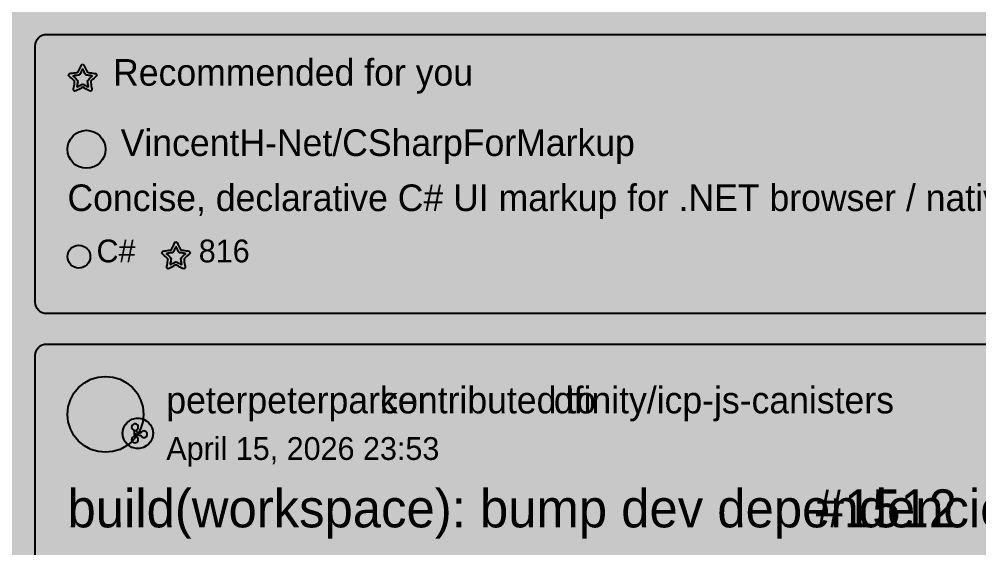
# Model space of a CAD drawing. Extents: x 0 to 2255, y 1 to 8699.
# Drawn here: x 336 to 840, y 6718 to 6996 of the extents above; entities that cross this region are included whole.
import ezdxf

# ---------------------------------------------------------------- set-up
doc = ezdxf.new("R2010")
doc.units = 0

msp = doc.modelspace()

# ---------------------------------------------------------------- hatches: boundary and pattern name
at = {"true_color": 0x0d1117}
for points in [[(0, 8699), (1280, 8699), (1280, 0.77), (0, 0.77)], [(0, 8635), (1280, 8635), (1280, 0.77), (0, 0.77)], [(350, 6988.13), (998.03, 6988.13), (998.03, 6988.13), (999.2, 6988.02), (1000.33, 6987.68), (1001.37, 6987.12), (1002.28, 6986.38), (1003.02, 6985.47), (1003.58, 6984.43), (1003.92, 6983.3), (1004.03, 6982.13), (1004.03, 6847.13), (1004.03, 6847.13), (1003.92, 6845.96), (1003.58, 6844.84), (1003.02, 6843.8), (1002.28, 6842.89), (1001.37, 6842.14), (1000.33, 6841.59), (999.2, 6841.25), (998.03, 6841.13), (350, 6841.13), (350, 6841.13), (348.83, 6841.25), (347.7, 6841.59), (346.67, 6842.14), (345.76, 6842.89), (345.01, 6843.8), (344.46, 6844.84), (344.12, 6845.96), (344, 6847.13), (344, 6982.13), (344, 6982.13), (344.12, 6983.3), (344.46, 6984.43), (345.01, 6985.47), (345.76, 6986.38), (346.67, 6987.12), (347.7, 6987.68), (348.83, 6988.02), (350, 6988.13)], [(350, 6825.13), (998.03, 6825.13), (998.03, 6825.13), (999.2, 6825.02), (1000.33, 6824.68), (1001.37, 6824.12), (1002.28, 6823.38), (1003.02, 6822.47), (1003.58, 6821.43), (1003.92, 6820.3), (1004.03, 6819.13), (1004.03, 6433.8), (1004.03, 6433.8), (1003.92, 6432.63), (1003.58, 6431.5), (1003.02, 6430.47), (1002.28, 6429.56), (1001.37, 6428.81), (1000.33, 6428.26), (999.2, 6427.92), (998.03, 6427.8), (350, 6427.8), (350, 6427.8), (348.83, 6427.92), (347.7, 6428.26), (346.67, 6428.81), (345.76, 6429.56), (345.01, 6430.47), (344.46, 6431.5), (344.12, 6432.63), (344, 6433.8), (344, 6819.13), (344, 6819.13), (344.12, 6820.3), (344.46, 6821.43), (345.01, 6822.47), (345.76, 6823.38), (346.67, 6824.12), (347.7, 6824.68), (348.83, 6825.02), (350, 6825.13)], [(398, 6786.13), (398, 6786.13), (398, 6786.13), (399.56, 6785.98), (401.06, 6785.52), (402.44, 6784.79), (403.66, 6783.79), (404.65, 6782.58), (405.39, 6781.19), (405.85, 6779.69), (406, 6778.13), (406, 6778.13), (406, 6778.13), (405.85, 6776.57), (405.39, 6775.07), (404.65, 6773.69), (403.66, 6772.48), (402.44, 6771.48), (401.06, 6770.74), (399.56, 6770.29), (398, 6770.13), (398, 6770.13), (398, 6770.13), (396.44, 6770.29), (394.94, 6770.74), (393.56, 6771.48), (392.34, 6772.48), (391.35, 6773.69), (390.61, 6775.07), (390.15, 6776.57), (390, 6778.13), (390, 6778.13), (390, 6778.13), (390.15, 6779.69), (390.61, 6781.19), (391.35, 6782.58), (392.34, 6783.79), (393.56, 6784.79), (394.94, 6785.52), (396.44, 6785.98), (398, 6786.13)]]:
    msp.add_hatch(color=256, dxfattribs=at).paths.add_polyline_path(points, flags=0)
at = {"true_color": 0x010409}
msp.add_hatch(color=256, dxfattribs=at).paths.add_polyline_path([(0, 8635), (1280, 8635), (1280, 0.77), (0, 0.77)], flags=0)
at = {"true_color": 0x9198a1}
h = msp.add_hatch(color=256, dxfattribs=at)
h.paths.add_polyline_path([(369, 6972.38), (369.65, 6972), (370.01, 6971.29), (370.36, 6970.57), (370.71, 6969.86), (371.06, 6969.15), (371.41, 6968.44), (372.03, 6968.08), (372.81, 6967.97), (373.6, 6967.85), (374.39, 6967.74), (375.17, 6967.62), (375.96, 6967.48), (376.4, 6966.87), (376.09, 6966.18), (375.53, 6965.62), (374.96, 6965.07), (374.39, 6964.51), (373.82, 6963.95), (373.25, 6963.4), (373.24, 6962.66), (373.38, 6961.88), (373.51, 6961.09), (373.65, 6960.31), (373.78, 6959.53), (373.83, 6958.74), (373.26, 6958.24), (372.52, 6958.44), (371.81, 6958.81), (371.11, 6959.18), (370.41, 6959.55), (369.7, 6959.92), (369, 6960.29), (368.29, 6959.92), (367.59, 6959.55), (366.89, 6959.18), (366.18, 6958.81), (365.48, 6958.44), (364.73, 6958.24), (364.17, 6958.75), (364.22, 6959.53), (364.36, 6960.32), (364.49, 6961.1), (364.62, 6961.88), (364.76, 6962.67), (364.75, 6963.4), (364.18, 6963.96), (363.61, 6964.51), (363.04, 6965.07), (362.47, 6965.62), (361.9, 6966.18), (361.6, 6966.87), (362.04, 6967.49), (362.83, 6967.63), (363.61, 6967.74), (364.4, 6967.85), (365.19, 6967.97), (365.97, 6968.08), (366.58, 6968.44), (366.94, 6969.15), (367.29, 6969.86), (367.64, 6970.57), (367.99, 6971.29), (368.35, 6972), (369, 6972.38)], flags=0)
h.paths.add_polyline_path([(369, 6969.94), (368.76, 6969.45), (368.52, 6968.96), (368.28, 6968.47), (368.03, 6967.98), (367.79, 6967.49), (367.54, 6967.01), (367.08, 6966.73), (366.54, 6966.65), (366, 6966.57), (365.47, 6966.49), (364.93, 6966.41), (364.39, 6966.34), (364.03, 6966.2), (364.42, 6965.82), (364.81, 6965.43), (365.2, 6965.05), (365.6, 6964.67), (365.99, 6964.29), (366.34, 6963.88), (366.4, 6963.35), (366.31, 6962.81), (366.21, 6962.28), (366.12, 6961.74), (366.03, 6961.2), (365.94, 6960.66), (366.08, 6960.44), (366.56, 6960.7), (367.04, 6960.95), (367.52, 6961.21), (368.01, 6961.46), (368.49, 6961.71), (369, 6961.88), (369.51, 6961.71), (369.99, 6961.46), (370.48, 6961.2), (370.96, 6960.95), (371.44, 6960.7), (371.93, 6960.44), (372.06, 6960.66), (371.97, 6961.2), (371.88, 6961.74), (371.79, 6962.28), (371.69, 6962.82), (371.6, 6963.35), (371.66, 6963.89), (372.01, 6964.29), (372.4, 6964.67), (372.8, 6965.05), (373.19, 6965.44), (373.58, 6965.82), (373.97, 6966.2), (373.61, 6966.34), (373.07, 6966.41), (372.53, 6966.49), (371.99, 6966.57), (371.45, 6966.65), (370.91, 6966.73), (370.46, 6967.01), (370.21, 6967.49), (369.97, 6967.98), (369.72, 6968.47), (369.48, 6968.96), (369.24, 6969.45), (369, 6969.94)], flags=0)
at = {"true_color": 0xffffff}
for points in [[(371, 6937.63), (371, 6937.63), (371, 6937.63), (372.95, 6937.44), (374.83, 6936.87), (376.56, 6935.95), (378.07, 6934.7), (379.31, 6933.19), (380.24, 6931.46), (380.81, 6929.58), (381, 6927.63), (381, 6927.63), (381, 6927.63), (380.81, 6925.68), (380.24, 6923.81), (379.31, 6922.08), (378.07, 6920.56), (376.56, 6919.32), (374.83, 6918.39), (372.95, 6917.83), (371, 6917.63), (371, 6917.63), (371, 6917.63), (369.05, 6917.83), (367.17, 6918.39), (365.44, 6919.32), (363.93, 6920.56), (362.69, 6922.08), (361.76, 6923.81), (361.19, 6925.68), (361, 6927.63), (361, 6927.63), (361, 6927.63), (361.19, 6929.58), (361.76, 6931.46), (362.69, 6933.19), (363.93, 6934.7), (365.44, 6935.95), (367.17, 6936.87), (369.05, 6937.44), (371, 6937.63)], [(381, 6808.13), (381, 6808.13), (381, 6808.13), (384.9, 6807.75), (388.65, 6806.61), (392.11, 6804.76), (395.14, 6802.28), (397.63, 6799.24), (399.48, 6795.79), (400.62, 6792.04), (401, 6788.13), (401, 6788.13), (401, 6788.13), (400.62, 6784.23), (399.48, 6780.48), (397.63, 6777.02), (395.14, 6773.99), (392.11, 6771.5), (388.65, 6769.66), (384.9, 6768.52), (381, 6768.13), (381, 6768.13), (381, 6768.13), (377.1, 6768.52), (373.35, 6769.66), (369.89, 6771.5), (366.86, 6773.99), (364.37, 6777.02), (362.52, 6780.48), (361.38, 6784.23), (361, 6788.13), (361, 6788.13), (361, 6788.13), (361.38, 6792.04), (362.52, 6795.79), (364.37, 6799.24), (366.86, 6802.28), (369.89, 6804.76), (373.35, 6806.61), (377.1, 6807.75), (381, 6808.13)]]:
    msp.add_hatch(color=256, dxfattribs=at).paths.add_polyline_path(points, flags=0)
at = {"true_color": 0x178600}
msp.add_hatch(color=256, dxfattribs=at).paths.add_polyline_path([(367, 6877.13), (367, 6877.13), (367, 6877.13), (368.17, 6877.02), (369.3, 6876.68), (370.33, 6876.12), (371.24, 6875.38), (371.99, 6874.47), (372.54, 6873.43), (372.88, 6872.3), (373, 6871.13), (373, 6871.13), (373, 6871.13), (372.88, 6869.96), (372.54, 6868.84), (371.99, 6867.8), (371.24, 6866.89), (370.33, 6866.14), (369.3, 6865.59), (368.17, 6865.25), (367, 6865.13), (367, 6865.13), (367, 6865.13), (365.83, 6865.25), (364.7, 6865.59), (363.67, 6866.14), (362.76, 6866.89), (362.01, 6867.8), (361.46, 6868.84), (361.12, 6869.96), (361, 6871.13), (361, 6871.13), (361, 6871.13), (361.12, 6872.3), (361.46, 6873.43), (362.01, 6874.47), (362.76, 6875.38), (363.67, 6876.12), (364.7, 6876.68), (365.83, 6877.02), (367, 6877.13)], flags=0)
at = {"true_color": 0x9198a1}
h = msp.add_hatch(color=256, dxfattribs=at)
h.paths.add_polyline_path([(418.08, 6878.88), (418.74, 6878.5), (419.09, 6877.79), (419.44, 6877.07), (419.79, 6876.36), (420.15, 6875.65), (420.5, 6874.94), (421.11, 6874.58), (421.9, 6874.47), (422.68, 6874.35), (423.47, 6874.24), (424.26, 6874.12), (425.04, 6873.98), (425.49, 6873.37), (425.18, 6872.68), (424.61, 6872.12), (424.04, 6871.57), (423.47, 6871.01), (422.9, 6870.45), (422.33, 6869.9), (422.33, 6869.16), (422.46, 6868.38), (422.59, 6867.59), (422.73, 6866.81), (422.86, 6866.03), (422.91, 6865.24), (422.35, 6864.74), (421.6, 6864.94), (420.9, 6865.31), (420.19, 6865.68), (419.49, 6866.05), (418.78, 6866.42), (418.08, 6866.79), (417.38, 6866.42), (416.67, 6866.05), (415.97, 6865.68), (415.27, 6865.31), (414.56, 6864.94), (413.81, 6864.74), (413.25, 6865.25), (413.3, 6866.03), (413.44, 6866.82), (413.57, 6867.6), (413.71, 6868.38), (413.84, 6869.17), (413.83, 6869.9), (413.26, 6870.46), (412.69, 6871.01), (412.12, 6871.57), (411.56, 6872.12), (410.99, 6872.68), (410.68, 6873.37), (411.13, 6873.99), (411.91, 6874.13), (412.7, 6874.24), (413.48, 6874.35), (414.27, 6874.47), (415.06, 6874.58), (415.67, 6874.94), (416.02, 6875.65), (416.37, 6876.36), (416.72, 6877.07), (417.08, 6877.79), (417.43, 6878.5), (418.08, 6878.88)], flags=0)
h.paths.add_polyline_path([(418.08, 6876.44), (417.84, 6875.95), (417.6, 6875.46), (417.36, 6874.97), (417.12, 6874.48), (416.88, 6873.99), (416.62, 6873.51), (416.17, 6873.23), (415.63, 6873.15), (415.09, 6873.07), (414.55, 6872.99), (414.01, 6872.91), (413.47, 6872.84), (413.12, 6872.7), (413.51, 6872.32), (413.9, 6871.93), (414.29, 6871.55), (414.68, 6871.17), (415.07, 6870.79), (415.43, 6870.38), (415.48, 6869.85), (415.39, 6869.31), (415.3, 6868.78), (415.2, 6868.24), (415.11, 6867.7), (415.02, 6867.16), (415.16, 6866.94), (415.64, 6867.2), (416.13, 6867.45), (416.61, 6867.71), (417.09, 6867.96), (417.57, 6868.21), (418.08, 6868.38), (418.59, 6868.21), (419.08, 6867.96), (419.56, 6867.7), (420.04, 6867.45), (420.53, 6867.2), (421.01, 6866.94), (421.15, 6867.16), (421.05, 6867.7), (420.96, 6868.24), (420.87, 6868.78), (420.78, 6869.32), (420.68, 6869.85), (420.74, 6870.39), (421.1, 6870.79), (421.49, 6871.17), (421.88, 6871.55), (422.27, 6871.94), (422.66, 6872.32), (423.05, 6872.7), (422.7, 6872.84), (422.16, 6872.91), (421.62, 6872.99), (421.08, 6873.07), (420.54, 6873.15), (420, 6873.23), (419.54, 6873.51), (419.29, 6873.99), (419.05, 6874.48), (418.81, 6874.97), (418.57, 6875.46), (418.32, 6875.95), (418.08, 6876.44)], flags=0)
at = {"true_color": 0xab7df8}
h = msp.add_hatch(color=256, dxfattribs=at)
h.paths.add_polyline_path([(398, 6770.13), (397.22, 6770.17), (396.44, 6770.29), (395.68, 6770.48), (394.94, 6770.74), (394.23, 6771.08), (393.56, 6771.48), (392.92, 6771.95), (392.34, 6772.48), (391.82, 6773.06), (391.35, 6773.69), (390.94, 6774.36), (390.61, 6775.07), (390.34, 6775.81), (390.15, 6776.57), (390.04, 6777.35), (390, 6778.13), (390.04, 6778.92), (390.15, 6779.69), (390.34, 6780.46), (390.61, 6781.2), (390.94, 6781.9), (391.35, 6782.58), (391.82, 6783.21), (392.34, 6783.79), (392.92, 6784.32), (393.56, 6784.79), (394.23, 6785.19), (394.94, 6785.53), (395.68, 6785.79), (396.44, 6785.98), (397.22, 6786.1), (398, 6786.13), (398.78, 6786.1), (399.56, 6785.98), (400.32, 6785.79), (401.06, 6785.53), (401.77, 6785.19), (402.44, 6784.79), (403.08, 6784.32), (403.66, 6783.79), (404.18, 6783.21), (404.65, 6782.58), (405.06, 6781.9), (405.39, 6781.2), (405.66, 6780.46), (405.85, 6779.69), (405.96, 6778.92), (406, 6778.13), (405.96, 6777.35), (405.85, 6776.57), (405.66, 6775.81), (405.39, 6775.07), (405.06, 6774.36), (404.65, 6773.69), (404.18, 6773.06), (403.66, 6772.48), (403.08, 6771.95), (402.44, 6771.48), (401.77, 6771.08), (401.06, 6770.74), (400.32, 6770.48), (399.56, 6770.29), (398.78, 6770.17), (398, 6770.13)], flags=0)
h.paths.add_polyline_path([(398.25, 6781.38), (398.14, 6782), (397.81, 6782.54), (397.32, 6782.93), (396.72, 6783.12), (396.09, 6783.08), (395.52, 6782.83), (395.07, 6782.39), (394.81, 6781.82), (394.76, 6781.19), (394.94, 6780.59), (395.32, 6780.09), (395.85, 6779.76), (396, 6779.23), (396, 6778.6), (396, 6777.97), (396, 6777.34), (396, 6776.7), (395.56, 6776.36), (395.1, 6775.93), (394.82, 6775.37), (394.76, 6774.74), (394.92, 6774.13), (395.29, 6773.62), (395.81, 6773.28), (396.42, 6773.14), (397.04, 6773.22), (397.6, 6773.52), (398.01, 6774), (398.22, 6774.59), (398.22, 6775.21), (397.99, 6775.8), (397.57, 6776.27), (397.01, 6776.56), (397, 6777.18), (397, 6777.81), (397.44, 6777.57), (398.01, 6777.3), (398.62, 6777.16), (399.25, 6777.13), (399.69, 6776.84), (400.07, 6776.34), (400.6, 6776.01), (401.21, 6775.88), (401.83, 6775.98), (402.38, 6776.3), (402.78, 6776.78), (402.98, 6777.38), (402.96, 6778.01), (402.72, 6778.59), (402.29, 6779.04), (401.72, 6779.32), (401.1, 6779.38), (400.49, 6779.21), (399.98, 6778.84), (399.64, 6778.32), (399.13, 6778.13), (398.51, 6778.2), (397.93, 6778.44), (397.46, 6778.86), (397.14, 6779.4), (397.32, 6779.84), (397.81, 6780.23), (398.14, 6780.77), (398.25, 6781.38)], flags=0)

# ---------------------------------------------------------------- linework, layer by layer
at = {"true_color": 0x3d444d}
for points in [[(998.03, 6841.13), (350, 6841.13), (350, 6841.13), (348.83, 6841.25), (347.7, 6841.59), (346.67, 6842.14), (345.76, 6842.89), (345.01, 6843.8), (344.46, 6844.84), (344.12, 6845.96), (344, 6847.13), (344, 6982.13), (344, 6982.13), (344.12, 6983.3), (344.46, 6984.43), (345.01, 6985.47), (345.76, 6986.38), (346.67, 6987.12), (347.7, 6987.68), (348.83, 6988.02), (350, 6988.13), (350, 6988.13), (998.03, 6988.13)], [(998.03, 6427.8), (350, 6427.8), (350, 6427.8), (348.83, 6427.92), (347.7, 6428.26), (346.67, 6428.81), (345.76, 6429.56), (345.01, 6430.47), (344.46, 6431.5), (344.12, 6432.63), (344, 6433.8), (344, 6819.13), (344, 6819.13), (344.12, 6820.3), (344.46, 6821.43), (345.01, 6822.47), (345.76, 6823.38), (346.67, 6824.12), (347.7, 6824.68), (348.83, 6825.02), (350, 6825.13), (350, 6825.13), (998.03, 6825.13)]]:
    msp.add_lwpolyline(points, dxfattribs=at)
at = {"true_color": 0x9198a1}
for points in [[(369, 6972.38), (369.65, 6972), (370.01, 6971.29), (370.36, 6970.57), (370.71, 6969.86), (371.06, 6969.15), (371.41, 6968.44), (372.03, 6968.08), (372.81, 6967.97), (373.6, 6967.85), (374.39, 6967.74), (375.17, 6967.62), (375.96, 6967.48), (376.4, 6966.87), (376.09, 6966.18), (375.53, 6965.62), (374.96, 6965.07), (374.39, 6964.51), (373.82, 6963.95), (373.25, 6963.4), (373.24, 6962.66), (373.38, 6961.88), (373.51, 6961.09), (373.65, 6960.31), (373.78, 6959.53), (373.83, 6958.74), (373.26, 6958.24), (372.52, 6958.44), (371.81, 6958.81), (371.11, 6959.18), (370.41, 6959.55), (369.7, 6959.92), (369, 6960.29), (368.29, 6959.92), (367.59, 6959.55), (366.89, 6959.18), (366.18, 6958.81), (365.48, 6958.44), (364.73, 6958.24), (364.17, 6958.75), (364.22, 6959.53), (364.36, 6960.32), (364.49, 6961.1), (364.62, 6961.88), (364.76, 6962.67), (364.75, 6963.4), (364.18, 6963.96), (363.61, 6964.51), (363.04, 6965.07), (362.47, 6965.62), (361.9, 6966.18), (361.6, 6966.87), (362.04, 6967.49), (362.83, 6967.63), (363.61, 6967.74), (364.4, 6967.85), (365.19, 6967.97), (365.97, 6968.08), (366.58, 6968.44), (366.94, 6969.15), (367.29, 6969.86), (367.64, 6970.57), (367.99, 6971.29), (368.35, 6972), (369, 6972.38)], [(369, 6969.94), (368.76, 6969.45), (368.52, 6968.96), (368.28, 6968.47), (368.03, 6967.98), (367.79, 6967.49), (367.54, 6967.01), (367.08, 6966.73), (366.54, 6966.65), (366, 6966.57), (365.47, 6966.49), (364.93, 6966.41), (364.39, 6966.34), (364.03, 6966.2), (364.42, 6965.82), (364.81, 6965.43), (365.2, 6965.05), (365.6, 6964.67), (365.99, 6964.29), (366.34, 6963.88), (366.4, 6963.35), (366.31, 6962.81), (366.21, 6962.28), (366.12, 6961.74), (366.03, 6961.2), (365.94, 6960.66), (366.08, 6960.44), (366.56, 6960.7), (367.04, 6960.95), (367.52, 6961.21), (368.01, 6961.46), (368.49, 6961.71), (369, 6961.88), (369.51, 6961.71), (369.99, 6961.46), (370.48, 6961.2), (370.96, 6960.95), (371.44, 6960.7), (371.93, 6960.44), (372.06, 6960.66), (371.97, 6961.2), (371.88, 6961.74), (371.79, 6962.28), (371.69, 6962.82), (371.6, 6963.35), (371.66, 6963.89), (372.01, 6964.29), (372.4, 6964.67), (372.8, 6965.05), (373.19, 6965.44), (373.58, 6965.82), (373.97, 6966.2), (373.61, 6966.34), (373.07, 6966.41), (372.53, 6966.49), (371.99, 6966.57), (371.45, 6966.65), (370.91, 6966.73), (370.46, 6967.01), (370.21, 6967.49), (369.97, 6967.98), (369.72, 6968.47), (369.48, 6968.96), (369.24, 6969.45), (369, 6969.94)], [(418.08, 6878.88), (418.74, 6878.5), (419.09, 6877.79), (419.44, 6877.07), (419.79, 6876.36), (420.15, 6875.65), (420.5, 6874.94), (421.11, 6874.58), (421.9, 6874.47), (422.68, 6874.35), (423.47, 6874.24), (424.26, 6874.12), (425.04, 6873.98), (425.49, 6873.37), (425.18, 6872.68), (424.61, 6872.12), (424.04, 6871.57), (423.47, 6871.01), (422.9, 6870.45), (422.33, 6869.9), (422.33, 6869.16), (422.46, 6868.38), (422.59, 6867.59), (422.73, 6866.81), (422.86, 6866.03), (422.91, 6865.24), (422.35, 6864.74), (421.6, 6864.94), (420.9, 6865.31), (420.19, 6865.68), (419.49, 6866.05), (418.78, 6866.42), (418.08, 6866.79), (417.38, 6866.42), (416.67, 6866.05), (415.97, 6865.68), (415.27, 6865.31), (414.56, 6864.94), (413.81, 6864.74), (413.25, 6865.25), (413.3, 6866.03), (413.44, 6866.82), (413.57, 6867.6), (413.71, 6868.38), (413.84, 6869.17), (413.83, 6869.9), (413.26, 6870.46), (412.69, 6871.01), (412.12, 6871.57), (411.56, 6872.12), (410.99, 6872.68), (410.68, 6873.37), (411.13, 6873.99), (411.91, 6874.13), (412.7, 6874.24), (413.48, 6874.35), (414.27, 6874.47), (415.06, 6874.58), (415.67, 6874.94), (416.02, 6875.65), (416.37, 6876.36), (416.72, 6877.07), (417.08, 6877.79), (417.43, 6878.5), (418.08, 6878.88)], [(418.08, 6876.44), (417.84, 6875.95), (417.6, 6875.46), (417.36, 6874.97), (417.12, 6874.48), (416.88, 6873.99), (416.62, 6873.51), (416.17, 6873.23), (415.63, 6873.15), (415.09, 6873.07), (414.55, 6872.99), (414.01, 6872.91), (413.47, 6872.84), (413.12, 6872.7), (413.51, 6872.32), (413.9, 6871.93), (414.29, 6871.55), (414.68, 6871.17), (415.07, 6870.79), (415.43, 6870.38), (415.48, 6869.85), (415.39, 6869.31), (415.3, 6868.78), (415.2, 6868.24), (415.11, 6867.7), (415.02, 6867.16), (415.16, 6866.94), (415.64, 6867.2), (416.13, 6867.45), (416.61, 6867.71), (417.09, 6867.96), (417.57, 6868.21), (418.08, 6868.38), (418.59, 6868.21), (419.08, 6867.96), (419.56, 6867.7), (420.04, 6867.45), (420.53, 6867.2), (421.01, 6866.94), (421.15, 6867.16), (421.05, 6867.7), (420.96, 6868.24), (420.87, 6868.78), (420.78, 6869.32), (420.68, 6869.85), (420.74, 6870.39), (421.1, 6870.79), (421.49, 6871.17), (421.88, 6871.55), (422.27, 6871.94), (422.66, 6872.32), (423.05, 6872.7), (422.7, 6872.84), (422.16, 6872.91), (421.62, 6872.99), (421.08, 6873.07), (420.54, 6873.15), (420, 6873.23), (419.54, 6873.51), (419.29, 6873.99), (419.05, 6874.48), (418.81, 6874.97), (418.57, 6875.46), (418.32, 6875.95), (418.08, 6876.44)]]:
    msp.add_lwpolyline(points, close=True, dxfattribs=at)
at = {"true_color": 0x010409}
for points in [[(371, 6937.63), (371, 6937.63), (371, 6937.63), (372.95, 6937.44), (374.83, 6936.87), (376.56, 6935.95), (378.07, 6934.7), (379.31, 6933.19), (380.24, 6931.46), (380.81, 6929.58), (381, 6927.63), (381, 6927.63), (381, 6927.63), (380.81, 6925.68), (380.24, 6923.81), (379.31, 6922.08), (378.07, 6920.56), (376.56, 6919.32), (374.83, 6918.39), (372.95, 6917.83), (371, 6917.63), (371, 6917.63), (371, 6917.63), (369.05, 6917.83), (367.17, 6918.39), (365.44, 6919.32), (363.93, 6920.56), (362.69, 6922.08), (361.76, 6923.81), (361.19, 6925.68), (361, 6927.63), (361, 6927.63), (361, 6927.63), (361.19, 6929.58), (361.76, 6931.46), (362.69, 6933.19), (363.93, 6934.7), (365.44, 6935.95), (367.17, 6936.87), (369.05, 6937.44), (371, 6937.63)], [(381, 6808.13), (381, 6808.13), (381, 6808.13), (384.9, 6807.75), (388.65, 6806.61), (392.11, 6804.76), (395.14, 6802.28), (397.63, 6799.24), (399.48, 6795.79), (400.62, 6792.04), (401, 6788.13), (401, 6788.13), (401, 6788.13), (400.62, 6784.23), (399.48, 6780.48), (397.63, 6777.02), (395.14, 6773.99), (392.11, 6771.5), (388.65, 6769.66), (384.9, 6768.52), (381, 6768.13), (381, 6768.13), (381, 6768.13), (377.1, 6768.52), (373.35, 6769.66), (369.89, 6771.5), (366.86, 6773.99), (364.37, 6777.02), (362.52, 6780.48), (361.38, 6784.23), (361, 6788.13), (361, 6788.13), (361, 6788.13), (361.38, 6792.04), (362.52, 6795.79), (364.37, 6799.24), (366.86, 6802.28), (369.89, 6804.76), (373.35, 6806.61), (377.1, 6807.75), (381, 6808.13)]]:
    msp.add_lwpolyline(points, close=True, dxfattribs=at)
at = {"true_color": 0xffffff}
msp.add_lwpolyline([(367, 6877.13), (367, 6877.13), (367, 6877.13), (368.17, 6877.02), (369.3, 6876.68), (370.33, 6876.12), (371.24, 6875.38), (371.99, 6874.47), (372.54, 6873.43), (372.88, 6872.3), (373, 6871.13), (373, 6871.13), (373, 6871.13), (372.88, 6869.96), (372.54, 6868.84), (371.99, 6867.8), (371.24, 6866.89), (370.33, 6866.14), (369.3, 6865.59), (368.17, 6865.25), (367, 6865.13), (367, 6865.13), (367, 6865.13), (365.83, 6865.25), (364.7, 6865.59), (363.67, 6866.14), (362.76, 6866.89), (362.01, 6867.8), (361.46, 6868.84), (361.12, 6869.96), (361, 6871.13), (361, 6871.13), (361, 6871.13), (361.12, 6872.3), (361.46, 6873.43), (362.01, 6874.47), (362.76, 6875.38), (363.67, 6876.12), (364.7, 6876.68), (365.83, 6877.02), (367, 6877.13)], close=True, dxfattribs=at)
at = {"true_color": 0x0d1117}
msp.add_lwpolyline([(398, 6786.13), (398, 6786.13), (398, 6786.13), (399.56, 6785.98), (401.06, 6785.52), (402.44, 6784.79), (403.66, 6783.79), (404.65, 6782.58), (405.39, 6781.19), (405.85, 6779.69), (406, 6778.13), (406, 6778.13), (406, 6778.13), (405.85, 6776.57), (405.39, 6775.07), (404.65, 6773.69), (403.66, 6772.48), (402.44, 6771.48), (401.06, 6770.74), (399.56, 6770.29), (398, 6770.13), (398, 6770.13), (398, 6770.13), (396.44, 6770.29), (394.94, 6770.74), (393.56, 6771.48), (392.34, 6772.48), (391.35, 6773.69), (390.61, 6775.07), (390.15, 6776.57), (390, 6778.13), (390, 6778.13), (390, 6778.13), (390.15, 6779.69), (390.61, 6781.19), (391.35, 6782.58), (392.34, 6783.79), (393.56, 6784.79), (394.94, 6785.52), (396.44, 6785.98), (398, 6786.13)], close=True, dxfattribs=at)
at = {"true_color": 0xab7df8}
for points in [[(398, 6770.13), (397.22, 6770.17), (396.44, 6770.29), (395.68, 6770.48), (394.94, 6770.74), (394.23, 6771.08), (393.56, 6771.48), (392.92, 6771.95), (392.34, 6772.48), (391.82, 6773.06), (391.35, 6773.69), (390.94, 6774.36), (390.61, 6775.07), (390.34, 6775.81), (390.15, 6776.57), (390.04, 6777.35), (390, 6778.13), (390.04, 6778.92), (390.15, 6779.69), (390.34, 6780.46), (390.61, 6781.2), (390.94, 6781.9), (391.35, 6782.58), (391.82, 6783.21), (392.34, 6783.79), (392.92, 6784.32), (393.56, 6784.79), (394.23, 6785.19), (394.94, 6785.53), (395.68, 6785.79), (396.44, 6785.98), (397.22, 6786.1), (398, 6786.13), (398.78, 6786.1), (399.56, 6785.98), (400.32, 6785.79), (401.06, 6785.53), (401.77, 6785.19), (402.44, 6784.79), (403.08, 6784.32), (403.66, 6783.79), (404.18, 6783.21), (404.65, 6782.58), (405.06, 6781.9), (405.39, 6781.2), (405.66, 6780.46), (405.85, 6779.69), (405.96, 6778.92), (406, 6778.13), (405.96, 6777.35), (405.85, 6776.57), (405.66, 6775.81), (405.39, 6775.07), (405.06, 6774.36), (404.65, 6773.69), (404.18, 6773.06), (403.66, 6772.48), (403.08, 6771.95), (402.44, 6771.48), (401.77, 6771.08), (401.06, 6770.74), (400.32, 6770.48), (399.56, 6770.29), (398.78, 6770.17), (398, 6770.13)], [(398.25, 6781.38), (398.14, 6782), (397.81, 6782.54), (397.32, 6782.93), (396.72, 6783.12), (396.09, 6783.08), (395.52, 6782.83), (395.07, 6782.39), (394.81, 6781.82), (394.76, 6781.19), (394.94, 6780.59), (395.32, 6780.09), (395.85, 6779.76), (396, 6779.23), (396, 6778.6), (396, 6777.97), (396, 6777.34), (396, 6776.7), (395.56, 6776.36), (395.1, 6775.93), (394.82, 6775.37), (394.76, 6774.74), (394.92, 6774.13), (395.29, 6773.62), (395.81, 6773.28), (396.42, 6773.14), (397.04, 6773.22), (397.6, 6773.52), (398.01, 6774), (398.22, 6774.59), (398.22, 6775.21), (397.99, 6775.8), (397.57, 6776.27), (397.01, 6776.56), (397, 6777.18), (397, 6777.81), (397.44, 6777.57), (398.01, 6777.3), (398.62, 6777.16), (399.25, 6777.13), (399.69, 6776.84), (400.07, 6776.34), (400.6, 6776.01), (401.21, 6775.88), (401.83, 6775.98), (402.38, 6776.3), (402.78, 6776.78), (402.98, 6777.38), (402.96, 6778.01), (402.72, 6778.59), (402.29, 6779.04), (401.72, 6779.32), (401.1, 6779.38), (400.49, 6779.21), (399.98, 6778.84), (399.64, 6778.32), (399.13, 6778.13), (398.51, 6778.2), (397.93, 6778.44), (397.46, 6778.86), (397.14, 6779.4), (397.32, 6779.84), (397.81, 6780.23), (398.14, 6780.77), (398.25, 6781.38)]]:
    msp.add_lwpolyline(points, close=True, dxfattribs=at)

# ---------------------------------------------------------------- texts
at = {"true_color": 0x9198a1}
for s, height, p in [('Recommended for you', 14, (385, 6961.13)), ('C#', 12, (376.28, 6868.13)), ('816', 12, (430.08, 6868.13)), (' contributed to', 14, (520.4, 6788.63)), ('April 15, 2026 23:53', 12, (413, 6764.13)), ('#1512', 20, (754.65, 6728.63))]:
    msp.add_text(s, height=height, dxfattribs=at).set_placement(p)
at = {"true_color": 0xf0f6fc}
for s, height, p in [('VincentH-Net/CSharpForMarkup', 14, (389, 6924.13)), ('Concise, declarative C# UI markup for .NET browser / native UI frameworks', 14, (361, 6895.13)), ('peterpeterparker', 14, (413, 6788.63)), ('dfinity/icp-js-canisters', 14, (616.9, 6788.63)), ('build(workspace): bump dev dependencies ', 20, (361, 6728.63))]:
    msp.add_text(s, height=height, dxfattribs=at).set_placement(p)

doc.saveas('drawing.dxf')
